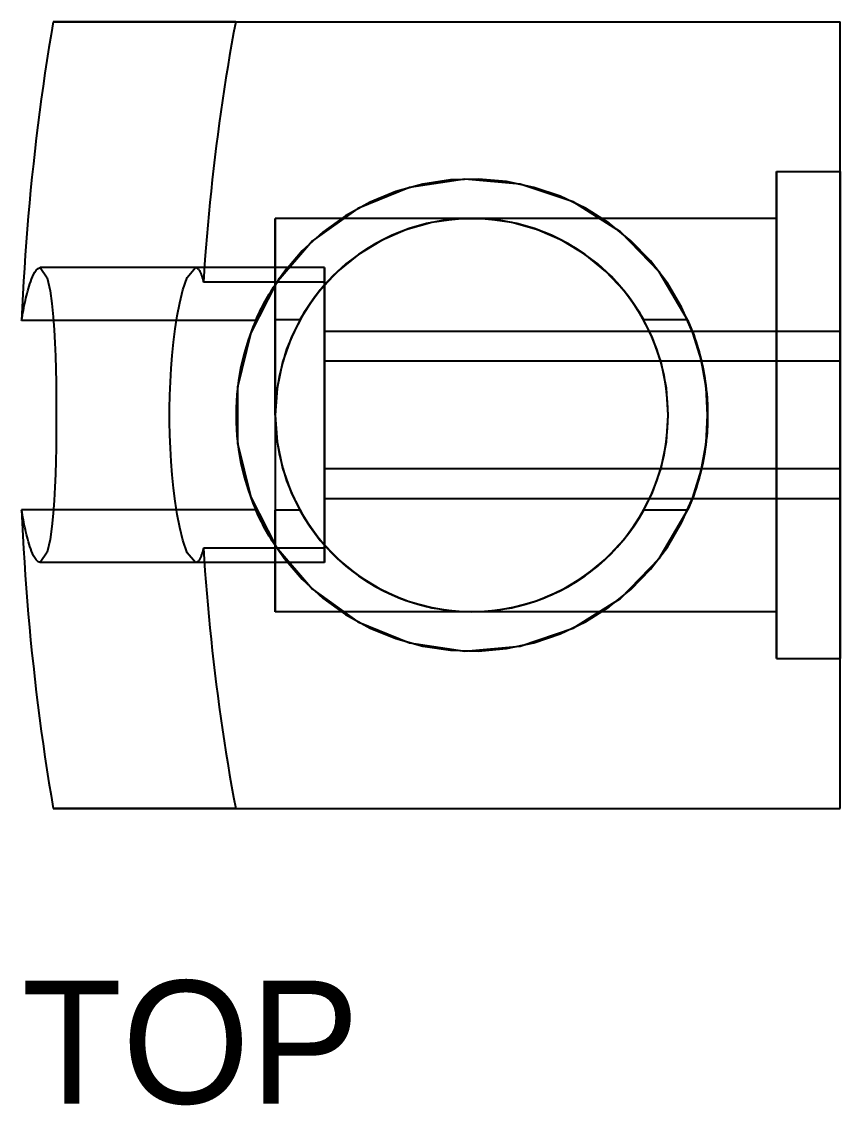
# Model space of a CAD drawing. Header units: millimetres. Extents: x 0 to 275, y -49 to 75.
# Drawn here: x 0 to 16.66, y 36.46 to 58.5 of the extents above; entities that cross this region are included whole.
import ezdxf

# ---------------------------------------------------------------- set-up
doc = ezdxf.new("R2010")
doc.units = ezdxf.units.MM
doc.layers.add('TOP_HIDDEN', color=8, linetype='CONTINUOUS')
doc.layers.add('TOP_VISIBLE', color=7, linetype='Continuous')

msp = doc.modelspace()

# ---------------------------------------------------------------- linework, layer by layer
at = {"layer": 'TOP_HIDDEN'}
for points in [[(0.644, 58.5), (16.66, 58.5)], [(16.66, 42.5), (16.66, 58.5)], [(15.36, 45.55), (15.36, 45.98), (15.36, 46.411), (15.36, 46.841), (15.36, 47.272), (15.36, 47.702), (15.36, 48.133), (15.36, 48.563), (15.36, 48.993), (15.36, 49.424), (15.36, 49.854), (15.36, 50.285), (15.36, 50.715), (15.36, 51.146), (15.36, 51.576), (15.36, 52.007), (15.36, 52.437), (15.36, 52.867), (15.36, 53.298), (15.36, 53.728), (15.36, 54.159), (15.36, 54.589), (15.36, 55.02), (15.36, 55.45)], [(15.36, 55.45), (15.36, 55.235), (15.36, 55.02), (15.36, 54.804), (15.36, 54.589), (15.36, 54.374), (15.36, 54.159), (15.36, 53.943), (15.36, 53.728), (15.36, 53.513), (15.36, 53.298), (15.36, 53.083), (15.36, 52.867), (15.36, 52.652), (15.36, 52.437), (15.36, 52.222), (15.36, 52.007), (15.36, 51.791), (15.36, 51.576), (15.36, 51.361), (15.36, 51.146), (15.36, 50.93), (15.36, 50.715), (15.36, 50.5)], [(15.36, 55.45), (16.66, 55.45)], [(16.66, 45.55), (16.66, 45.98), (16.66, 46.411), (16.66, 46.841), (16.66, 47.272), (16.66, 47.702), (16.66, 48.133), (16.66, 48.563), (16.66, 48.993), (16.66, 49.424), (16.66, 49.854), (16.66, 50.285), (16.66, 50.715), (16.66, 51.146), (16.66, 51.576), (16.66, 52.007), (16.66, 52.437), (16.66, 52.867), (16.66, 53.298), (16.66, 53.728), (16.66, 54.159), (16.66, 54.589), (16.66, 55.02), (16.66, 55.45)], [(16.66, 55.45), (16.66, 55.235), (16.66, 55.02), (16.66, 54.804), (16.66, 54.589), (16.66, 54.374), (16.66, 54.159), (16.66, 53.943), (16.66, 53.728), (16.66, 53.513), (16.66, 53.298), (16.66, 53.083), (16.66, 52.867), (16.66, 52.652), (16.66, 52.437), (16.66, 52.222), (16.66, 52.007), (16.66, 51.791), (16.66, 51.576), (16.66, 51.361), (16.66, 51.146), (16.66, 50.93), (16.66, 50.715), (16.66, 50.5)], [(13.552, 52.436), (12.975, 53.414), (12.184, 54.228), (11.224, 54.834), (10.148, 55.197), (9.017, 55.298), (7.894, 55.13), (6.842, 54.703), (5.92, 54.041), (5.179, 53.181), (4.661, 52.171), (4.394, 51.068), (4.394, 49.932), (4.661, 48.829), (5.179, 47.819), (5.92, 46.959), (6.842, 46.297), (7.894, 45.87), (9.017, 45.702), (10.148, 45.803), (11.224, 46.166), (12.184, 46.772), (12.975, 47.586), (13.552, 48.564)], [(13.96, 50.5), (13.927, 51.068), (13.826, 51.628), (13.66, 52.173), (13.43, 52.693), (13.14, 53.183), (12.795, 53.635), (12.398, 54.044), (11.956, 54.402), (11.475, 54.705), (10.961, 54.95), (10.421, 55.131), (9.864, 55.248), (9.297, 55.298), (8.728, 55.281), (8.166, 55.196), (7.617, 55.045), (7.09, 54.83), (6.592, 54.555), (6.13, 54.222), (5.711, 53.837), (5.34, 53.406), (5.023, 52.933), (4.764, 52.426)], [(5.16, 50.5), (5.16, 50.674), (5.16, 50.848), (5.16, 51.022), (5.16, 51.196), (5.16, 51.37), (5.16, 51.543), (5.16, 51.717), (5.16, 51.891), (5.16, 52.065), (5.16, 52.239), (5.16, 52.413), (5.16, 52.587), (5.16, 52.761), (5.16, 52.935), (5.16, 53.109), (5.16, 53.283), (5.16, 53.457), (5.16, 53.63), (5.16, 53.804), (5.16, 53.978), (5.16, 54.152), (5.16, 54.326), (5.16, 54.5)], [(5.16, 54.5), (5.16, 54.41), (5.16, 54.321), (5.16, 54.231), (5.16, 54.141), (5.16, 54.051), (5.16, 53.962), (5.16, 53.872), (5.16, 53.782), (5.16, 53.693), (5.16, 53.603), (5.16, 53.513), (5.16, 53.423), (5.16, 53.334), (5.16, 53.244), (5.16, 53.154), (5.16, 53.065), (5.16, 52.975), (5.16, 52.885), (5.16, 52.795), (5.16, 52.706), (5.16, 52.616), (5.16, 52.526), (5.16, 52.436)], [(9.16, 54.5), (8.888, 54.485), (8.616, 54.459), (8.347, 54.413), (8.083, 54.346), (7.821, 54.268), (7.569, 54.164), (7.322, 54.047), (7.084, 53.915), (6.857, 53.763), (6.637, 53.601), (6.434, 53.419), (6.241, 53.227), (6.059, 53.023), (5.898, 52.803), (5.745, 52.577), (5.613, 52.338), (5.497, 52.091), (5.392, 51.839), (5.315, 51.577), (5.248, 51.313), (5.202, 51.044), (5.176, 50.773), (5.16, 50.5)], [(9.16, 54.5), (5.16, 54.5)], [(13.16, 50.5), (13.123, 51.045), (13.012, 51.579), (12.829, 52.094), (12.578, 52.578), (12.263, 53.024), (11.891, 53.423), (11.467, 53.768), (11.001, 54.052), (10.5, 54.269), (9.974, 54.416), (9.433, 54.491), (8.887, 54.491), (8.347, 54.416), (7.821, 54.269), (7.32, 54.052), (6.854, 53.768), (6.43, 53.423), (6.058, 53.024), (5.743, 52.578), (5.492, 52.094), (5.309, 51.579), (5.198, 51.045), (5.16, 50.5)], [(9.16, 54.5), (8.975, 54.493), (8.791, 54.481), (8.607, 54.46), (8.424, 54.429), (8.242, 54.393), (8.064, 54.344), (7.887, 54.289), (7.712, 54.227), (7.542, 54.155), (7.374, 54.078), (7.21, 53.99), (7.051, 53.896), (6.895, 53.796), (6.746, 53.686), (6.6, 53.572), (6.461, 53.449), (6.328, 53.321), (6.199, 53.188), (6.079, 53.046), (5.964, 52.902), (5.856, 52.751), (5.756, 52.595), (5.66, 52.436)], [(12.66, 52.436), (12.466, 52.752), (12.244, 53.048), (11.995, 53.322), (11.722, 53.573), (11.426, 53.796), (11.112, 53.992), (10.78, 54.157), (10.435, 54.292), (10.079, 54.393), (9.715, 54.461), (9.346, 54.496), (8.975, 54.496), (8.606, 54.461), (8.242, 54.393), (7.886, 54.292), (7.541, 54.157), (7.209, 53.992), (6.895, 53.796), (6.599, 53.573), (6.326, 53.322), (6.077, 53.048), (5.855, 52.752), (5.66, 52.436)], [(12.66, 52.436), (12.565, 52.595), (12.465, 52.751), (12.357, 52.902), (12.242, 53.046), (12.122, 53.188), (11.993, 53.321), (11.86, 53.449), (11.721, 53.572), (11.575, 53.686), (11.426, 53.796), (11.27, 53.896), (11.11, 53.99), (10.947, 54.078), (10.779, 54.155), (10.609, 54.227), (10.434, 54.289), (10.257, 54.344), (10.079, 54.393), (9.897, 54.429), (9.714, 54.46), (9.53, 54.481), (9.346, 54.493), (9.16, 54.5)], [(13.16, 50.5), (13.145, 50.773), (13.119, 51.044), (13.073, 51.313), (13.006, 51.577), (12.929, 51.839), (12.824, 52.091), (12.708, 52.338), (12.576, 52.577), (12.423, 52.803), (12.262, 53.023), (12.08, 53.227), (11.887, 53.419), (11.683, 53.601), (11.464, 53.763), (11.237, 53.915), (10.998, 54.047), (10.752, 54.164), (10.5, 54.268), (10.238, 54.346), (9.974, 54.413), (9.704, 54.459), (9.433, 54.485), (9.16, 54.5)], [(15.36, 54.5), (9.16, 54.5)], [(15.36, 46.5), (15.36, 46.848), (15.36, 47.196), (15.36, 47.543), (15.36, 47.891), (15.36, 48.239), (15.36, 48.587), (15.36, 48.935), (15.36, 49.283), (15.36, 49.63), (15.36, 49.978), (15.36, 50.326), (15.36, 50.674), (15.36, 51.022), (15.36, 51.37), (15.36, 51.717), (15.36, 52.065), (15.36, 52.413), (15.36, 52.761), (15.36, 53.109), (15.36, 53.457), (15.36, 53.804), (15.36, 54.152), (15.36, 54.5)], [(15.36, 54.5), (15.36, 54.152), (15.36, 53.804), (15.36, 53.457), (15.36, 53.109), (15.36, 52.761), (15.36, 52.413), (15.36, 52.065), (15.36, 51.717), (15.36, 51.37), (15.36, 51.022), (15.36, 50.674), (15.36, 50.326), (15.36, 49.978), (15.36, 49.63), (15.36, 49.283), (15.36, 48.935), (15.36, 48.587), (15.36, 48.239), (15.36, 47.891), (15.36, 47.543), (15.36, 47.196), (15.36, 46.848), (15.36, 46.5)], [(5.413, 53.5), (3.535, 53.5)], [(6.16, 53.5), (3.535, 53.5)], [(5.413, 53.5), (5.244, 53.275), (5.088, 53.04), (4.946, 52.797), (4.818, 52.546), (4.706, 52.288), (4.608, 52.023), (4.527, 51.753), (4.461, 51.479), (4.412, 51.202), (4.379, 50.922), (4.363, 50.641), (4.363, 50.359), (4.379, 50.078), (4.412, 49.798), (4.461, 49.521), (4.527, 49.247), (4.608, 48.977), (4.706, 48.712), (4.818, 48.454), (4.946, 48.203), (5.088, 47.96), (5.244, 47.725), (5.413, 47.5)], [(4.764, 52.426), (4.786, 52.476), (4.809, 52.526), (4.832, 52.575), (4.856, 52.625), (4.881, 52.673), (4.906, 52.722), (4.931, 52.771), (4.958, 52.819), (4.984, 52.866), (5.012, 52.914), (5.039, 52.961), (5.068, 53.008), (5.096, 53.054), (5.126, 53.1), (5.156, 53.146), (5.186, 53.192), (5.217, 53.237), (5.249, 53.282), (5.281, 53.326), (5.313, 53.37), (5.346, 53.414), (5.379, 53.457), (5.413, 53.5)], [(6.16, 47.5), (6.16, 47.761), (6.16, 48.022), (6.16, 48.283), (6.16, 48.543), (6.16, 48.804), (6.16, 49.065), (6.16, 49.326), (6.16, 49.587), (6.16, 49.848), (6.16, 50.109), (6.16, 50.37), (6.16, 50.63), (6.16, 50.891), (6.16, 51.152), (6.16, 51.413), (6.16, 51.674), (6.16, 51.935), (6.16, 52.196), (6.16, 52.457), (6.16, 52.717), (6.16, 52.978), (6.16, 53.239), (6.16, 53.5)], [(6.16, 53.5), (6.16, 53.487), (6.16, 53.474), (6.16, 53.461), (6.16, 53.448), (6.16, 53.436), (6.16, 53.423), (6.16, 53.41), (6.16, 53.397), (6.16, 53.384), (6.16, 53.371), (6.16, 53.358), (6.16, 53.345), (6.16, 53.333), (6.16, 53.32), (6.16, 53.307), (6.16, 53.294), (6.16, 53.281), (6.16, 53.268), (6.16, 53.255), (6.16, 53.242), (6.16, 53.229), (6.16, 53.217), (6.16, 53.204)], [(4.764, 52.426), (0.647, 52.426)], [(5.16, 52.436), (5.16, 48.564)], [(5.66, 52.436), (5.16, 52.436)], [(13.552, 52.436), (12.66, 52.436)], [(13.552, 52.436), (13.587, 52.357), (13.62, 52.277), (13.651, 52.196), (13.681, 52.115), (13.709, 52.033), (13.736, 51.95), (13.762, 51.867), (13.785, 51.784), (13.808, 51.7), (13.829, 51.616), (13.848, 51.532), (13.866, 51.447), (13.882, 51.362), (13.897, 51.277), (13.91, 51.191), (13.922, 51.105), (13.932, 51.019), (13.941, 50.933), (13.948, 50.846), (13.953, 50.76), (13.957, 50.673), (13.96, 50.587), (13.96, 50.5)], [(6.16, 51.595), (6.16, 51.622), (6.16, 51.648), (6.16, 51.674), (6.16, 51.701), (6.16, 51.727), (6.16, 51.753), (6.16, 51.779), (6.16, 51.806), (6.16, 51.832), (6.16, 51.858), (6.16, 51.885), (6.16, 51.911), (6.16, 51.937), (6.16, 51.963), (6.16, 51.99), (6.16, 52.016), (6.16, 52.042), (6.16, 52.069), (6.16, 52.095), (6.16, 52.121), (6.16, 52.147), (6.16, 52.174), (6.16, 52.2)], [(6.16, 52.2), (6.16, 52.174), (6.16, 52.147), (6.16, 52.121), (6.16, 52.095), (6.16, 52.069), (6.16, 52.042), (6.16, 52.016), (6.16, 51.99), (6.16, 51.963), (6.16, 51.937), (6.16, 51.911), (6.16, 51.885), (6.16, 51.858), (6.16, 51.832), (6.16, 51.806), (6.16, 51.779), (6.16, 51.753), (6.16, 51.727), (6.16, 51.701), (6.16, 51.674), (6.16, 51.648), (6.16, 51.622), (6.16, 51.595)], [(16.66, 52.2), (6.16, 52.2)], [(13.96, 50.5), (13.96, 50.576), (13.958, 50.651), (13.955, 50.727), (13.951, 50.802), (13.946, 50.877), (13.939, 50.953), (13.931, 51.028), (13.922, 51.103), (13.912, 51.178), (13.901, 51.252), (13.889, 51.327), (13.875, 51.401), (13.86, 51.475), (13.844, 51.549), (13.827, 51.623), (13.809, 51.696), (13.79, 51.769), (13.769, 51.842), (13.747, 51.914), (13.725, 51.986), (13.701, 52.058), (13.676, 52.129), (13.649, 52.2)], [(13.649, 52.2), (13.676, 52.129), (13.701, 52.058), (13.725, 51.986), (13.747, 51.914), (13.769, 51.842), (13.79, 51.769), (13.809, 51.696), (13.827, 51.623), (13.844, 51.549), (13.86, 51.475), (13.875, 51.401), (13.889, 51.327), (13.901, 51.252), (13.912, 51.178), (13.922, 51.103), (13.931, 51.028), (13.939, 50.953), (13.946, 50.877), (13.951, 50.802), (13.955, 50.727), (13.958, 50.651), (13.96, 50.576), (13.96, 50.5)], [(16.66, 52.2), (13.649, 52.2)], [(16.66, 48.8), (16.66, 48.948), (16.66, 49.096), (16.66, 49.243), (16.66, 49.391), (16.66, 49.539), (16.66, 49.687), (16.66, 49.835), (16.66, 49.983), (16.66, 50.13), (16.66, 50.278), (16.66, 50.426), (16.66, 50.574), (16.66, 50.722), (16.66, 50.87), (16.66, 51.017), (16.66, 51.165), (16.66, 51.313), (16.66, 51.461), (16.66, 51.609), (16.66, 51.757), (16.66, 51.904), (16.66, 52.052), (16.66, 52.2)], [(16.66, 52.2), (16.66, 52.052), (16.66, 51.904), (16.66, 51.757), (16.66, 51.609), (16.66, 51.461), (16.66, 51.313), (16.66, 51.165), (16.66, 51.017), (16.66, 50.87), (16.66, 50.722), (16.66, 50.574), (16.66, 50.426), (16.66, 50.278), (16.66, 50.13), (16.66, 49.983), (16.66, 49.835), (16.66, 49.687), (16.66, 49.539), (16.66, 49.391), (16.66, 49.243), (16.66, 49.096), (16.66, 48.948), (16.66, 48.8)], [(16.66, 51.595), (16.66, 51.622), (16.66, 51.648), (16.66, 51.674), (16.66, 51.701), (16.66, 51.727), (16.66, 51.753), (16.66, 51.779), (16.66, 51.806), (16.66, 51.832), (16.66, 51.858), (16.66, 51.885), (16.66, 51.911), (16.66, 51.937), (16.66, 51.963), (16.66, 51.99), (16.66, 52.016), (16.66, 52.042), (16.66, 52.069), (16.66, 52.095), (16.66, 52.121), (16.66, 52.147), (16.66, 52.174), (16.66, 52.2)], [(16.66, 52.2), (16.66, 52.174), (16.66, 52.147), (16.66, 52.121), (16.66, 52.095), (16.66, 52.069), (16.66, 52.042), (16.66, 52.016), (16.66, 51.99), (16.66, 51.963), (16.66, 51.937), (16.66, 51.911), (16.66, 51.885), (16.66, 51.858), (16.66, 51.832), (16.66, 51.806), (16.66, 51.779), (16.66, 51.753), (16.66, 51.727), (16.66, 51.701), (16.66, 51.674), (16.66, 51.648), (16.66, 51.622), (16.66, 51.595)], [(4.764, 48.574), (5.023, 48.067), (5.34, 47.594), (5.711, 47.163), (6.13, 46.778), (6.592, 46.445), (7.09, 46.17), (7.617, 45.955), (8.166, 45.804), (8.728, 45.719), (9.297, 45.702), (9.864, 45.752), (10.421, 45.869), (10.961, 46.05), (11.475, 46.295), (11.956, 46.598), (12.398, 46.956), (12.795, 47.365), (13.14, 47.817), (13.43, 48.307), (13.66, 48.827), (13.826, 49.372), (13.927, 49.932), (13.96, 50.5)], [(5.16, 50.5), (5.198, 49.955), (5.309, 49.421), (5.492, 48.906), (5.743, 48.422), (6.058, 47.976), (6.43, 47.577), (6.854, 47.232), (7.32, 46.948), (7.821, 46.731), (8.347, 46.584), (8.887, 46.509), (9.433, 46.509), (9.974, 46.584), (10.5, 46.731), (11.001, 46.948), (11.467, 47.232), (11.891, 47.577), (12.263, 47.976), (12.578, 48.422), (12.829, 48.906), (13.012, 49.421), (13.123, 49.955), (13.16, 50.5)], [(5.16, 50.5), (5.176, 50.227), (5.202, 49.956), (5.248, 49.687), (5.315, 49.423), (5.392, 49.161), (5.497, 48.909), (5.613, 48.662), (5.745, 48.423), (5.898, 48.197), (6.059, 47.977), (6.241, 47.773), (6.434, 47.581), (6.637, 47.399), (6.857, 47.237), (7.084, 47.085), (7.322, 46.953), (7.569, 46.836), (7.821, 46.732), (8.083, 46.654), (8.347, 46.587), (8.616, 46.541), (8.888, 46.515), (9.16, 46.5)], [(5.16, 50.5), (5.16, 50.326), (5.16, 50.152), (5.16, 49.978), (5.16, 49.804), (5.16, 49.63), (5.16, 49.457), (5.16, 49.283), (5.16, 49.109), (5.16, 48.935), (5.16, 48.761), (5.16, 48.587), (5.16, 48.413), (5.16, 48.239), (5.16, 48.065), (5.16, 47.891), (5.16, 47.717), (5.16, 47.543), (5.16, 47.37), (5.16, 47.196), (5.16, 47.022), (5.16, 46.848), (5.16, 46.674), (5.16, 46.5)], [(9.16, 46.5), (9.433, 46.515), (9.704, 46.541), (9.974, 46.587), (10.238, 46.654), (10.5, 46.732), (10.752, 46.836), (10.998, 46.953), (11.237, 47.085), (11.464, 47.237), (11.683, 47.399), (11.887, 47.581), (12.08, 47.773), (12.262, 47.977), (12.423, 48.197), (12.576, 48.423), (12.708, 48.662), (12.824, 48.909), (12.929, 49.161), (13.006, 49.423), (13.073, 49.687), (13.119, 49.956), (13.145, 50.227), (13.16, 50.5)], [(13.96, 50.5), (13.96, 50.413), (13.957, 50.327), (13.953, 50.24), (13.948, 50.154), (13.941, 50.067), (13.932, 49.981), (13.922, 49.895), (13.91, 49.809), (13.897, 49.723), (13.882, 49.638), (13.866, 49.553), (13.848, 49.468), (13.829, 49.384), (13.808, 49.3), (13.785, 49.216), (13.762, 49.133), (13.736, 49.05), (13.709, 48.967), (13.681, 48.885), (13.651, 48.804), (13.62, 48.723), (13.587, 48.643), (13.552, 48.564)], [(13.96, 50.5), (13.96, 50.424), (13.958, 50.349), (13.955, 50.273), (13.951, 50.198), (13.946, 50.123), (13.939, 50.047), (13.931, 49.972), (13.922, 49.897), (13.912, 49.822), (13.901, 49.748), (13.889, 49.673), (13.875, 49.599), (13.86, 49.525), (13.844, 49.451), (13.827, 49.377), (13.809, 49.304), (13.79, 49.231), (13.769, 49.158), (13.747, 49.086), (13.725, 49.014), (13.701, 48.942), (13.676, 48.871), (13.649, 48.8)], [(13.649, 48.8), (13.676, 48.871), (13.701, 48.942), (13.725, 49.014), (13.747, 49.086), (13.769, 49.158), (13.79, 49.231), (13.809, 49.304), (13.827, 49.377), (13.844, 49.451), (13.86, 49.525), (13.875, 49.599), (13.889, 49.673), (13.901, 49.748), (13.912, 49.822), (13.922, 49.897), (13.931, 49.972), (13.939, 50.047), (13.946, 50.123), (13.951, 50.198), (13.955, 50.273), (13.958, 50.349), (13.96, 50.424), (13.96, 50.5)], [(15.36, 50.5), (15.36, 50.285), (15.36, 50.07), (15.36, 49.854), (15.36, 49.639), (15.36, 49.424), (15.36, 49.209), (15.36, 48.993), (15.36, 48.778), (15.36, 48.563), (15.36, 48.348), (15.36, 48.133), (15.36, 47.917), (15.36, 47.702), (15.36, 47.487), (15.36, 47.272), (15.36, 47.057), (15.36, 46.841), (15.36, 46.626), (15.36, 46.411), (15.36, 46.196), (15.36, 45.98), (15.36, 45.765), (15.36, 45.55)], [(16.66, 50.5), (16.66, 50.285), (16.66, 50.07), (16.66, 49.854), (16.66, 49.639), (16.66, 49.424), (16.66, 49.209), (16.66, 48.993), (16.66, 48.778), (16.66, 48.563), (16.66, 48.348), (16.66, 48.133), (16.66, 47.917), (16.66, 47.702), (16.66, 47.487), (16.66, 47.272), (16.66, 47.057), (16.66, 46.841), (16.66, 46.626), (16.66, 46.411), (16.66, 46.196), (16.66, 45.98), (16.66, 45.765), (16.66, 45.55)], [(6.16, 49.405), (6.16, 49.378), (6.16, 49.352), (6.16, 49.326), (6.16, 49.299), (6.16, 49.273), (6.16, 49.247), (6.16, 49.221), (6.16, 49.194), (6.16, 49.168), (6.16, 49.142), (6.16, 49.115), (6.16, 49.089), (6.16, 49.063), (6.16, 49.037), (6.16, 49.01), (6.16, 48.984), (6.16, 48.958), (6.16, 48.931), (6.16, 48.905), (6.16, 48.879), (6.16, 48.853), (6.16, 48.826), (6.16, 48.8)], [(6.16, 48.8), (6.16, 48.826), (6.16, 48.853), (6.16, 48.879), (6.16, 48.905), (6.16, 48.931), (6.16, 48.958), (6.16, 48.984), (6.16, 49.01), (6.16, 49.037), (6.16, 49.063), (6.16, 49.089), (6.16, 49.115), (6.16, 49.142), (6.16, 49.168), (6.16, 49.194), (6.16, 49.221), (6.16, 49.247), (6.16, 49.273), (6.16, 49.299), (6.16, 49.326), (6.16, 49.352), (6.16, 49.378), (6.16, 49.405)], [(16.66, 49.405), (16.66, 49.378), (16.66, 49.352), (16.66, 49.326), (16.66, 49.299), (16.66, 49.273), (16.66, 49.247), (16.66, 49.221), (16.66, 49.194), (16.66, 49.168), (16.66, 49.142), (16.66, 49.115), (16.66, 49.089), (16.66, 49.063), (16.66, 49.037), (16.66, 49.01), (16.66, 48.984), (16.66, 48.958), (16.66, 48.931), (16.66, 48.905), (16.66, 48.879), (16.66, 48.853), (16.66, 48.826), (16.66, 48.8)], [(16.66, 48.8), (16.66, 48.826), (16.66, 48.853), (16.66, 48.879), (16.66, 48.905), (16.66, 48.931), (16.66, 48.958), (16.66, 48.984), (16.66, 49.01), (16.66, 49.037), (16.66, 49.063), (16.66, 49.089), (16.66, 49.115), (16.66, 49.142), (16.66, 49.168), (16.66, 49.194), (16.66, 49.221), (16.66, 49.247), (16.66, 49.273), (16.66, 49.299), (16.66, 49.326), (16.66, 49.352), (16.66, 49.378), (16.66, 49.405)], [(16.66, 48.8), (6.16, 48.8)], [(16.66, 48.8), (13.649, 48.8)], [(4.764, 48.574), (0.647, 48.574)], [(5.413, 47.5), (5.379, 47.543), (5.346, 47.586), (5.313, 47.63), (5.281, 47.674), (5.249, 47.718), (5.217, 47.763), (5.186, 47.808), (5.156, 47.854), (5.126, 47.9), (5.096, 47.946), (5.068, 47.992), (5.039, 48.039), (5.012, 48.086), (4.984, 48.134), (4.958, 48.181), (4.931, 48.229), (4.906, 48.278), (4.881, 48.327), (4.856, 48.375), (4.832, 48.425), (4.809, 48.474), (4.786, 48.524), (4.764, 48.574)], [(5.66, 48.564), (5.16, 48.564)], [(5.16, 46.5), (5.16, 46.59), (5.16, 46.679), (5.16, 46.769), (5.16, 46.859), (5.16, 46.949), (5.16, 47.038), (5.16, 47.128), (5.16, 47.218), (5.16, 47.307), (5.16, 47.397), (5.16, 47.487), (5.16, 47.577), (5.16, 47.666), (5.16, 47.756), (5.16, 47.846), (5.16, 47.935), (5.16, 48.025), (5.16, 48.115), (5.16, 48.205), (5.16, 48.294), (5.16, 48.384), (5.16, 48.474), (5.16, 48.564)], [(5.66, 48.564), (5.855, 48.248), (6.077, 47.952), (6.326, 47.678), (6.599, 47.427), (6.895, 47.204), (7.209, 47.008), (7.541, 46.843), (7.886, 46.708), (8.242, 46.607), (8.606, 46.539), (8.975, 46.504), (9.346, 46.504), (9.715, 46.539), (10.079, 46.607), (10.435, 46.708), (10.78, 46.843), (11.112, 47.008), (11.426, 47.204), (11.722, 47.427), (11.995, 47.678), (12.244, 47.952), (12.466, 48.248), (12.66, 48.564)], [(5.66, 48.564), (5.756, 48.405), (5.856, 48.249), (5.964, 48.098), (6.079, 47.954), (6.199, 47.812), (6.328, 47.679), (6.461, 47.551), (6.6, 47.428), (6.746, 47.314), (6.895, 47.204), (7.051, 47.104), (7.21, 47.01), (7.374, 46.922), (7.542, 46.845), (7.712, 46.773), (7.887, 46.711), (8.064, 46.656), (8.242, 46.607), (8.424, 46.571), (8.607, 46.54), (8.791, 46.519), (8.975, 46.507), (9.16, 46.5)], [(9.16, 46.5), (9.346, 46.507), (9.53, 46.519), (9.714, 46.54), (9.897, 46.571), (10.079, 46.607), (10.257, 46.656), (10.434, 46.711), (10.609, 46.773), (10.779, 46.845), (10.947, 46.922), (11.11, 47.01), (11.27, 47.104), (11.426, 47.204), (11.575, 47.314), (11.721, 47.428), (11.86, 47.551), (11.993, 47.679), (12.122, 47.812), (12.242, 47.954), (12.357, 48.098), (12.465, 48.249), (12.565, 48.405), (12.66, 48.564)], [(13.552, 48.564), (12.66, 48.564)], [(6.16, 47.796), (6.16, 47.783), (6.16, 47.771), (6.16, 47.758), (6.16, 47.745), (6.16, 47.732), (6.16, 47.719), (6.16, 47.706), (6.16, 47.693), (6.16, 47.68), (6.16, 47.667), (6.16, 47.655), (6.16, 47.642), (6.16, 47.629), (6.16, 47.616), (6.16, 47.603), (6.16, 47.59), (6.16, 47.577), (6.16, 47.564), (6.16, 47.552), (6.16, 47.539), (6.16, 47.526), (6.16, 47.513), (6.16, 47.5)], [(5.413, 47.5), (3.535, 47.5)], [(6.16, 47.5), (3.535, 47.5)], [(9.16, 46.5), (5.16, 46.5)], [(15.36, 46.5), (9.16, 46.5)], [(15.36, 45.55), (16.66, 45.55)], [(0.644, 42.5), (16.66, 42.5)]]:
    msp.add_lwpolyline(points, dxfattribs=at)
at = {"layer": 'TOP_VISIBLE'}
for points in [[(0.644, 58.5), (0.599, 58.238), (0.556, 57.976), (0.515, 57.713), (0.475, 57.45), (0.437, 57.188), (0.4, 56.924), (0.365, 56.661), (0.331, 56.397), (0.298, 56.134), (0.267, 55.87), (0.238, 55.606), (0.21, 55.341), (0.183, 55.077), (0.158, 54.812), (0.135, 54.548), (0.113, 54.283), (0.092, 54.018), (0.073, 53.753), (0.055, 53.488), (0.039, 53.222), (0.025, 52.957), (0.012, 52.692), (0, 52.426)], [(4.356, 58.5), (4.195, 58.5), (4.033, 58.5), (3.872, 58.5), (3.71, 58.5), (3.549, 58.5), (3.387, 58.5), (3.226, 58.5), (3.065, 58.5), (2.903, 58.5), (2.742, 58.5), (2.58, 58.5), (2.419, 58.5), (2.258, 58.5), (2.096, 58.5), (1.935, 58.5), (1.773, 58.5), (1.612, 58.5), (1.451, 58.5), (1.289, 58.5), (1.128, 58.5), (0.966, 58.5), (0.805, 58.5), (0.644, 58.5)], [(4.356, 58.5), (4.314, 58.272), (4.273, 58.043), (4.233, 57.814), (4.195, 57.585), (4.158, 57.356), (4.122, 57.127), (4.087, 56.897), (4.054, 56.667), (4.021, 56.437), (3.99, 56.207), (3.961, 55.977), (3.932, 55.747), (3.905, 55.516), (3.878, 55.285), (3.854, 55.055), (3.83, 54.824), (3.807, 54.593), (3.786, 54.361), (3.766, 54.13), (3.748, 53.899), (3.73, 53.667), (3.714, 53.435), (3.699, 53.204)], [(4.356, 58.5), (16.66, 58.5)], [(16.66, 51.595), (16.66, 58.5)], [(0, 52.426), (0.008, 52.476), (0.017, 52.527), (0.025, 52.577), (0.035, 52.627), (0.044, 52.677), (0.054, 52.727), (0.064, 52.777), (0.075, 52.827), (0.087, 52.876), (0.098, 52.926), (0.111, 52.975), (0.124, 53.025), (0.138, 53.074), (0.152, 53.122), (0.168, 53.171), (0.184, 53.219), (0.202, 53.267), (0.222, 53.314), (0.244, 53.36), (0.268, 53.405), (0.297, 53.446), (0.333, 53.482), (0.38, 53.5)], [(0.38, 53.5), (0.522, 53.29), (0.579, 53.03), (0.615, 52.766), (0.641, 52.5), (0.66, 52.234), (0.675, 51.967), (0.686, 51.701), (0.694, 51.434), (0.7, 51.167), (0.704, 50.9), (0.705, 50.633), (0.705, 50.367), (0.704, 50.1), (0.7, 49.833), (0.694, 49.566), (0.686, 49.299), (0.675, 49.033), (0.66, 48.766), (0.641, 48.5), (0.615, 48.234), (0.579, 47.97), (0.522, 47.71), (0.38, 47.5)], [(3.535, 53.5), (0.38, 53.5)], [(3.535, 47.5), (3.37, 47.7), (3.283, 47.955), (3.218, 48.217), (3.166, 48.482), (3.124, 48.749), (3.09, 49.017), (3.063, 49.286), (3.042, 49.555), (3.026, 49.825), (3.016, 50.095), (3.011, 50.365), (3.011, 50.635), (3.016, 50.905), (3.026, 51.175), (3.042, 51.445), (3.063, 51.714), (3.09, 51.983), (3.124, 52.251), (3.166, 52.518), (3.218, 52.783), (3.283, 53.045), (3.37, 53.3), (3.535, 53.5)], [(3.535, 53.5), (3.55, 53.498), (3.565, 53.492), (3.578, 53.484), (3.589, 53.474), (3.6, 53.462), (3.609, 53.45), (3.617, 53.437), (3.625, 53.423), (3.632, 53.409), (3.639, 53.395), (3.645, 53.381), (3.651, 53.367), (3.656, 53.352), (3.661, 53.338), (3.666, 53.323), (3.671, 53.308), (3.675, 53.294), (3.68, 53.279), (3.684, 53.264), (3.688, 53.249), (3.692, 53.234), (3.695, 53.219), (3.699, 53.204)], [(6.16, 53.204), (3.699, 53.204)], [(6.16, 53.204), (6.16, 51.595)], [(0.647, 52.426), (0, 52.426)], [(16.66, 51.595), (6.16, 51.595)], [(6.16, 51.595), (6.16, 51.5), (6.16, 51.405), (6.16, 51.31), (6.16, 51.214), (6.16, 51.119), (6.16, 51.024), (6.16, 50.929), (6.16, 50.833), (6.16, 50.738), (6.16, 50.643), (6.16, 50.548), (6.16, 50.452), (6.16, 50.357), (6.16, 50.262), (6.16, 50.167), (6.16, 50.071), (6.16, 49.976), (6.16, 49.881), (6.16, 49.786), (6.16, 49.69), (6.16, 49.595), (6.16, 49.5), (6.16, 49.405)], [(16.66, 51.595), (16.66, 51.5), (16.66, 51.405), (16.66, 51.31), (16.66, 51.214), (16.66, 51.119), (16.66, 51.024), (16.66, 50.929), (16.66, 50.833), (16.66, 50.738), (16.66, 50.643), (16.66, 50.548), (16.66, 50.452), (16.66, 50.357), (16.66, 50.262), (16.66, 50.167), (16.66, 50.071), (16.66, 49.976), (16.66, 49.881), (16.66, 49.786), (16.66, 49.69), (16.66, 49.595), (16.66, 49.5), (16.66, 49.405)], [(6.16, 49.405), (6.16, 47.796)], [(16.66, 49.405), (6.16, 49.405)], [(16.66, 42.5), (16.66, 49.405)], [(0.38, 47.5), (0.333, 47.518), (0.297, 47.554), (0.268, 47.595), (0.244, 47.64), (0.222, 47.686), (0.202, 47.733), (0.184, 47.781), (0.168, 47.829), (0.152, 47.878), (0.138, 47.926), (0.124, 47.975), (0.111, 48.025), (0.098, 48.074), (0.087, 48.124), (0.075, 48.173), (0.064, 48.223), (0.054, 48.273), (0.044, 48.323), (0.035, 48.373), (0.025, 48.423), (0.017, 48.473), (0.008, 48.524), (0, 48.574)], [(0, 48.574), (0.012, 48.308), (0.025, 48.043), (0.039, 47.778), (0.055, 47.512), (0.073, 47.247), (0.092, 46.982), (0.113, 46.717), (0.135, 46.452), (0.158, 46.188), (0.183, 45.923), (0.21, 45.659), (0.238, 45.394), (0.267, 45.13), (0.298, 44.866), (0.331, 44.603), (0.365, 44.339), (0.4, 44.076), (0.437, 43.812), (0.475, 43.55), (0.515, 43.287), (0.556, 43.024), (0.599, 42.762), (0.644, 42.5)], [(0.647, 48.574), (0, 48.574)], [(3.699, 47.796), (3.695, 47.781), (3.692, 47.766), (3.688, 47.751), (3.684, 47.736), (3.68, 47.721), (3.675, 47.706), (3.671, 47.692), (3.666, 47.677), (3.661, 47.662), (3.656, 47.648), (3.651, 47.633), (3.645, 47.619), (3.639, 47.605), (3.632, 47.591), (3.625, 47.577), (3.617, 47.563), (3.609, 47.55), (3.6, 47.538), (3.589, 47.526), (3.578, 47.516), (3.565, 47.508), (3.55, 47.502), (3.535, 47.5)], [(3.699, 47.796), (3.714, 47.565), (3.73, 47.333), (3.748, 47.101), (3.766, 46.87), (3.786, 46.639), (3.807, 46.407), (3.83, 46.176), (3.854, 45.945), (3.878, 45.715), (3.905, 45.484), (3.932, 45.253), (3.961, 45.023), (3.99, 44.793), (4.021, 44.563), (4.054, 44.333), (4.087, 44.103), (4.122, 43.873), (4.158, 43.644), (4.195, 43.415), (4.233, 43.186), (4.273, 42.957), (4.314, 42.728), (4.356, 42.5)], [(6.16, 47.796), (3.699, 47.796)], [(3.535, 47.5), (0.38, 47.5)], [(4.356, 42.5), (4.195, 42.5), (4.033, 42.5), (3.872, 42.5), (3.71, 42.5), (3.549, 42.5), (3.387, 42.5), (3.226, 42.5), (3.065, 42.5), (2.903, 42.5), (2.742, 42.5), (2.58, 42.5), (2.419, 42.5), (2.258, 42.5), (2.096, 42.5), (1.935, 42.5), (1.773, 42.5), (1.612, 42.5), (1.451, 42.5), (1.289, 42.5), (1.128, 42.5), (0.966, 42.5), (0.805, 42.5), (0.644, 42.5)], [(4.356, 42.5), (16.66, 42.5)]]:
    msp.add_lwpolyline(points, dxfattribs=at)

# ---------------------------------------------------------------- texts
msp.add_text('TOP', height=2.5, dxfattribs=at).set_placement((0, 36.5))

doc.saveas('drawing.dxf')
